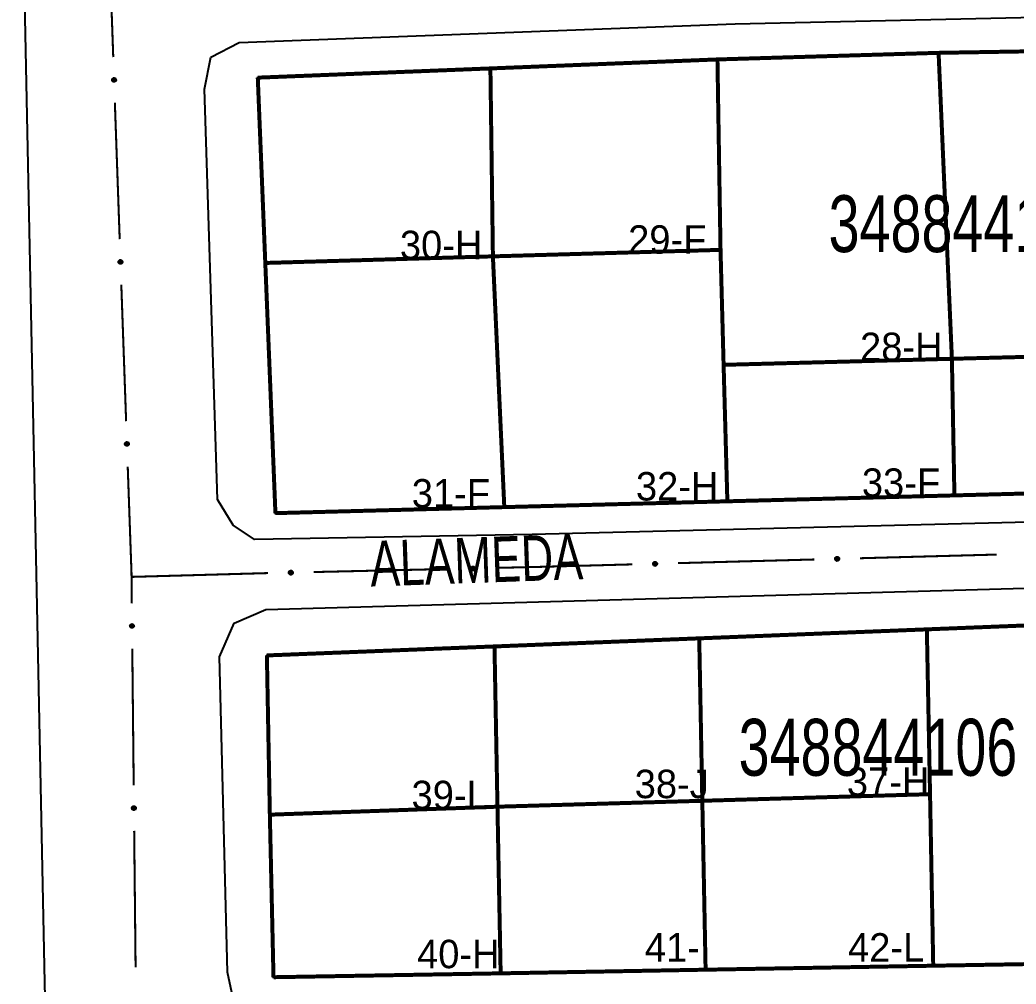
# Model space of a CAD drawing. Extents: x 202481 to 204056, y 4838981 to 4840330.
# Drawn here: x 203488.3 to 203575.8, y 4839668.9 to 4839753.6 of the extents above; entities that cross this region are included whole.
import ezdxf
from ezdxf.enums import TextEntityAlignment as Align

# ---------------------------------------------------------------- set-up
doc = ezdxf.new("R2010")
doc.units = 0
doc.header["$LTSCALE"] = 1.5
doc.header["$MEASUREMENT"] = 0
for name, color, linetype in [('CD_MALHA_LOTES', 7, 'CONTINUOUS'), ('CD_TXT_QUADRA', 7, 'CONTINUOUS'), ('RU-QUADRA', 210, 'CONTINUOUS'), ('SV-EIXO-RUA-PAV', 20, 'CONTINUOUS'), ('SV-RUA-PAVIM', 7, 'CONTINUOUS'), ('SV-TXT-RUA-PAV', 7, 'CONTINUOUS'), ('Th_NmrPort', 1, 'CONTINUOUS')]:
    doc.layers.add(name, color=color, linetype=linetype)
doc.styles.add('ARIAL', font='ARIAL.SHX')

msp = doc.modelspace()

# ---------------------------------------------------------------- linework, layer by layer
at = {"layer": 'CD_MALHA_LOTES', "linetype": 'Continuous', "const_width": 0.35, "flags": 128}
for points in [[(203569, 4839750.68), (203589.45, 4839751.02)], [(203549.58, 4839750.1), (203569, 4839750.68)], [(203570.17, 4839723.8), (203569, 4839750.68)], [(203529.64, 4839749.31), (203509.21, 4839748.5)], [(203529.64, 4839749.31), (203549.58, 4839750.1)], [(203529.86, 4839732.8), (203529.64, 4839749.31)], [(203549.85, 4839733.37), (203549.58, 4839750.1)], [(203509.21, 4839748.5), (203509.87, 4839732.22)], [(203509.87, 4839732.22), (203529.86, 4839732.8)], [(203529.86, 4839732.8), (203549.85, 4839733.37)], [(203530.86, 4839710.77), (203529.86, 4839732.8)], [(203550.12, 4839723.27), (203549.85, 4839733.37)], [(203510.76, 4839710.24), (203509.87, 4839732.22)], [(203570.17, 4839723.8), (203590.21, 4839724.32)], [(203550.12, 4839723.27), (203570.17, 4839723.8)], [(203550.45, 4839711.28), (203550.12, 4839723.27)], [(203570.39, 4839711.8), (203570.17, 4839723.8)], [(203570.39, 4839711.8), (203550.45, 4839711.28)], [(203590.66, 4839712.33), (203570.39, 4839711.8)], [(203530.86, 4839710.77), (203510.76, 4839710.24)], [(203550.45, 4839711.28), (203530.86, 4839710.77)], [(203567.97, 4839700.03), (203600.56, 4839701.32)], [(203547.98, 4839699.24), (203567.97, 4839700.03)], [(203568.25, 4839685.55), (203567.97, 4839700.03)], [(203510.01, 4839697.74), (203530, 4839698.53)], [(203530, 4839698.53), (203547.98, 4839699.24)], [(203530.26, 4839684.45), (203530, 4839698.53)], [(203548.25, 4839684.97), (203547.98, 4839699.24)], [(203510.27, 4839683.75), (203510.01, 4839697.74)], [(203548.25, 4839684.97), (203568.25, 4839685.55)], [(203568.53, 4839670.48), (203568.25, 4839685.55)], [(203530.26, 4839684.45), (203548.25, 4839684.97)], [(203548.54, 4839670.13), (203548.25, 4839684.97)], [(203510.27, 4839683.75), (203530.26, 4839684.45)], [(203510.59, 4839669.47), (203510.27, 4839683.75)], [(203530.54, 4839669.81), (203530.26, 4839684.45)], [(203584.73, 4839670.76), (203568.53, 4839670.48)], [(203530.54, 4839669.81), (203510.59, 4839669.47)], [(203548.54, 4839670.13), (203530.54, 4839669.81)], [(203568.53, 4839670.48), (203548.54, 4839670.13)]]:
    msp.add_lwpolyline(points, dxfattribs=at)
at = {"layer": 'RU-QUADRA', "linetype": 'Continuous', "const_width": 0.18, "flags": 128}
for points in [[(203510.76, 4839710.24), (203509.87, 4839732.22), (203509.21, 4839748.5), (203529.64, 4839749.31), (203549.58, 4839750.1), (203569, 4839750.68), (203589.45, 4839751.02), (203609.21, 4839751.36), (203630.97, 4839751.73), (203631.36, 4839735.72), (203631.89, 4839713.41), (203610.6, 4839712.85), (203590.66, 4839712.33), (203570.39, 4839711.8), (203550.45, 4839711.28), (203530.86, 4839710.77)], [(203584.73, 4839670.76), (203568.53, 4839670.48), (203548.54, 4839670.13), (203530.54, 4839669.81), (203510.59, 4839669.47), (203510.27, 4839683.75), (203510.01, 4839697.74), (203530, 4839698.53), (203547.98, 4839699.24), (203567.97, 4839700.03), (203600.56, 4839701.32), (203598.03, 4839684.04)]]:
    msp.add_lwpolyline(points, close=True, dxfattribs=at)
at = {"layer": 'SV-EIXO-RUA-PAV', "const_width": 0.18}
for points in [[(203496.517867, 4839750.30042), (203496.376581, 4839754.297924)], [(203497.083009, 4839734.310404), (203496.659152, 4839746.302916)], [(203497.648151, 4839718.320388), (203497.224294, 4839730.3129)], [(203498.12, 4839704.97), (203497.789437, 4839714.322884)], [(203562.098881, 4839706.278442), (203574.094531, 4839706.601551)], [(203533.57, 4839705.51), (203542.106133, 4839705.739926)], [(203546.104683, 4839705.847629), (203558.100332, 4839706.170738)], [(203498.126661, 4839704.328758), (203498.12, 4839704.97)], [(203498.12, 4839704.64), (203509.115737, 4839704.946214)], [(203509.115737, 4839704.946214), (203509.97, 4839704.97)], [(203509.97, 4839704.97), (203510.115368, 4839704.973326)], [(203514.114321, 4839705.064828), (203526.111181, 4839705.339335)], [(203530.110134, 4839705.430837), (203533.109349, 4839705.499464)], [(203533.109349, 4839705.499464), (203533.57, 4839705.51)], [(203498.147434, 4839702.328866), (203498.126661, 4839704.328758)], [(203498.313619, 4839686.329729), (203498.18898, 4839698.329082)], [(203498.479805, 4839670.330592), (203498.355166, 4839682.329945)]]:
    msp.add_lwpolyline(points, dxfattribs=at)
at = {"layer": 'SV-EIXO-RUA-PAV'}
for points in [[(203496.483572, 4839748.154189), (203496.44732, 4839748.187019), (203496.422877, 4839748.222648), (203496.411042, 4839748.258232), (203496.408784, 4839748.292404), (203496.410411, 4839748.327623), (203496.419885, 4839748.36277), (203496.439042, 4839748.399449), (203496.47172, 4839748.436046), (203496.509864, 4839748.458688), (203496.544129, 4839748.472157), (203496.579626, 4839748.476563), (203496.613813, 4839748.474409), (203496.649996, 4839748.46336), (203496.686978, 4839748.443584), (203496.722982, 4839748.409835), (203496.746706, 4839748.374741), (203496.757249, 4839748.340022), (203496.761453, 4839748.304308), (203496.759361, 4839748.268372), (203496.749862, 4839748.233925), (203496.729884, 4839748.196726), (203496.696102, 4839748.161631), (203496.66137, 4839748.137569), (203496.626808, 4839748.126541), (203496.591555, 4839748.123194), (203496.55621, 4839748.124396), (203496.520483, 4839748.132449), (203496.483572, 4839748.154189)], [(203497.048715, 4839732.164173), (203497.012463, 4839732.197003), (203496.988019, 4839732.232632), (203496.976185, 4839732.268216), (203496.973926, 4839732.302388), (203496.975553, 4839732.337607), (203496.985028, 4839732.372754), (203497.004184, 4839732.409433), (203497.036862, 4839732.44603), (203497.075006, 4839732.468672), (203497.109272, 4839732.48214), (203497.144768, 4839732.486547), (203497.178955, 4839732.484393), (203497.215138, 4839732.473344), (203497.25212, 4839732.453568), (203497.288124, 4839732.419819), (203497.311849, 4839732.384725), (203497.322392, 4839732.350006), (203497.326596, 4839732.314292), (203497.324504, 4839732.278356), (203497.315005, 4839732.243909), (203497.295026, 4839732.20671), (203497.261245, 4839732.171615), (203497.226513, 4839732.147553), (203497.191951, 4839732.136525), (203497.156697, 4839732.133178), (203497.121352, 4839732.13438), (203497.085626, 4839732.142433), (203497.048715, 4839732.164173)], [(203497.613857, 4839716.174157), (203497.577605, 4839716.206987), (203497.553161, 4839716.242616), (203497.541327, 4839716.2782), (203497.539069, 4839716.312372), (203497.540696, 4839716.347591), (203497.55017, 4839716.382738), (203497.569326, 4839716.419417), (203497.602004, 4839716.456014), (203497.640148, 4839716.478656), (203497.674414, 4839716.492124), (203497.70991, 4839716.496531), (203497.744098, 4839716.494377), (203497.780281, 4839716.483328), (203497.817262, 4839716.463552), (203497.853267, 4839716.429803), (203497.876991, 4839716.394709), (203497.887534, 4839716.35999), (203497.891738, 4839716.324276), (203497.889646, 4839716.28834), (203497.880147, 4839716.253892), (203497.860168, 4839716.216694), (203497.826387, 4839716.181598), (203497.791655, 4839716.157537), (203497.757093, 4839716.146509), (203497.721839, 4839716.143162), (203497.686495, 4839716.144364), (203497.650768, 4839716.152417), (203497.613857, 4839716.174157)], [(203543.958815, 4839705.899949), (203543.991949, 4839705.935924), (203544.027781, 4839705.960068), (203544.063464, 4839705.971603), (203544.097653, 4839705.973574), (203544.132858, 4839705.971651), (203544.167923, 4839705.961882), (203544.204441, 4839705.942418), (203544.240762, 4839705.909434), (203544.263082, 4839705.871101), (203544.276263, 4839705.836724), (203544.280371, 4839705.801191), (203544.27793, 4839705.767023), (203544.266578, 4839705.730935), (203544.246492, 4839705.69412), (203544.212441, 4839705.658401), (203544.177149, 4839705.634972), (203544.142342, 4839705.624721), (203544.106595, 4839705.620817), (203544.070677, 4839705.623211), (203544.036311, 4839705.632999), (203543.999281, 4839705.653289), (203543.964471, 4839705.687364), (203543.940702, 4839705.722297), (203543.929965, 4839705.75695), (203543.926914, 4839705.792231), (203543.928413, 4839705.827564), (203543.936766, 4839705.863222), (203543.958815, 4839705.899949)], [(203559.953014, 4839706.330762), (203559.986148, 4839706.366737), (203560.02198, 4839706.390881), (203560.057663, 4839706.402416), (203560.091852, 4839706.404387), (203560.127057, 4839706.402464), (203560.162122, 4839706.392695), (203560.19864, 4839706.373231), (203560.234961, 4839706.340247), (203560.257281, 4839706.301914), (203560.270462, 4839706.267536), (203560.27457, 4839706.232004), (203560.272129, 4839706.197836), (203560.260777, 4839706.161747), (203560.240691, 4839706.124933), (203560.20664, 4839706.089213), (203560.171348, 4839706.065785), (203560.136541, 4839706.055534), (203560.100794, 4839706.05163), (203560.064876, 4839706.054024), (203560.03051, 4839706.063812), (203559.99348, 4839706.084102), (203559.95867, 4839706.118177), (203559.934901, 4839706.15311), (203559.924164, 4839706.187763), (203559.921113, 4839706.223044), (203559.922612, 4839706.258377), (203559.930965, 4839706.294035), (203559.953014, 4839706.330762)], [(203511.968683, 4839705.125842), (203512.001962, 4839705.161683), (203512.037893, 4839705.185681), (203512.073622, 4839705.197071), (203512.107819, 4839705.198904), (203512.143015, 4839705.196839), (203512.178041, 4839705.186927), (203512.214479, 4839705.167316), (203512.250666, 4839705.134185), (203512.272831, 4839705.095762), (203512.285872, 4839705.061331), (203512.289836, 4839705.025783), (203512.287257, 4839704.991625), (203512.275759, 4839704.955582), (203512.255524, 4839704.91885), (203512.221329, 4839704.883268), (203512.185942, 4839704.859983), (203512.151094, 4839704.849873), (203512.115331, 4839704.846114), (203512.079423, 4839704.848653), (203512.045097, 4839704.85858), (203512.00815, 4839704.879021), (203511.973478, 4839704.913236), (203511.949851, 4839704.948265), (203511.939254, 4839704.982962), (203511.936346, 4839705.018254), (203511.937988, 4839705.053581), (203511.946486, 4839705.089205), (203511.968683, 4839705.125842)], [(203527.964497, 4839705.491851), (203527.997775, 4839705.527692), (203528.033706, 4839705.55169), (203528.069435, 4839705.56308), (203528.103632, 4839705.564913), (203528.138828, 4839705.562848), (203528.173854, 4839705.552936), (203528.210292, 4839705.533325), (203528.24648, 4839705.500194), (203528.268644, 4839705.461771), (203528.281685, 4839705.42734), (203528.28565, 4839705.391792), (203528.28307, 4839705.357634), (203528.271572, 4839705.321591), (203528.251337, 4839705.284859), (203528.217142, 4839705.249277), (203528.181755, 4839705.225992), (203528.146907, 4839705.215882), (203528.111144, 4839705.212123), (203528.075236, 4839705.214662), (203528.04091, 4839705.224589), (203528.003963, 4839705.245029), (203527.969291, 4839705.279245), (203527.945664, 4839705.314274), (203527.935067, 4839705.348971), (203527.932159, 4839705.384263), (203527.933802, 4839705.41959), (203527.942299, 4839705.455214), (203527.964497, 4839705.491851)], [(203498.059625, 4839700.184158), (203498.024203, 4839700.217882), (203498.000655, 4839700.254109), (203497.989712, 4839700.289978), (203497.988306, 4839700.324195), (203497.990811, 4839700.359363), (203498.001159, 4839700.394262), (203498.021225, 4839700.430453), (203498.054805, 4839700.466223), (203498.093502, 4839700.487906), (203498.128093, 4839700.500516), (203498.163688, 4839700.504036), (203498.197811, 4839700.50103), (203498.233707, 4839700.489083), (203498.270184, 4839700.46839), (203498.305336, 4839700.433754), (203498.328177, 4839700.398079), (203498.337851, 4839700.363108), (203498.341163, 4839700.3273), (203498.338176, 4839700.291427), (203498.32782, 4839700.257228), (203498.30692, 4839700.220539), (203498.272274, 4839700.186297), (203498.236953, 4839700.163109), (203498.202127, 4839700.152947), (203498.1668, 4839700.150479), (203498.131497, 4839700.152563), (203498.095982, 4839700.161504), (203498.059625, 4839700.184158)], [(203498.22581, 4839684.185021), (203498.190388, 4839684.218745), (203498.166841, 4839684.254972), (203498.155898, 4839684.290841), (203498.154492, 4839684.325058), (203498.156997, 4839684.360226), (203498.167345, 4839684.395125), (203498.18741, 4839684.431316), (203498.22099, 4839684.467086), (203498.259687, 4839684.488769), (203498.294278, 4839684.501379), (203498.329874, 4839684.504899), (203498.363997, 4839684.501894), (203498.399893, 4839684.489946), (203498.43637, 4839684.469253), (203498.471521, 4839684.434617), (203498.494363, 4839684.398942), (203498.504037, 4839684.363971), (203498.507349, 4839684.328163), (203498.504361, 4839684.29229), (203498.494006, 4839684.258091), (203498.473106, 4839684.221402), (203498.43846, 4839684.18716), (203498.403139, 4839684.163972), (203498.368312, 4839684.15381), (203498.332986, 4839684.151343), (203498.297682, 4839684.153426), (203498.262168, 4839684.162368), (203498.22581, 4839684.185021)]]:
    msp.add_lwpolyline(points, close=True, dxfattribs=at)
for points in [[(203496.422877, 4839748.222648), (203496.410411, 4839748.327623)], [(203496.433298, 4839748.207269), (203496.416447, 4839748.336384)], [(203496.44732, 4839748.187019), (203496.419885, 4839748.36277)], [(203496.464552, 4839748.172874), (203496.430146, 4839748.373734)], [(203496.483572, 4839748.154189), (203496.439042, 4839748.399449)], [(203496.503795, 4839748.144223), (203496.457385, 4839748.414292)], [(203496.520483, 4839748.132449), (203496.47172, 4839748.436046)], [(203496.538321, 4839748.133155), (203496.490513, 4839748.442771)], [(203496.55621, 4839748.124396), (203496.509864, 4839748.458688)], [(203496.572654, 4839748.127541), (203496.52539, 4839748.460388)], [(203496.591555, 4839748.123194), (203496.544129, 4839748.472157)], [(203496.609521, 4839748.127479), (203496.564551, 4839748.472695)], [(203496.626808, 4839748.126541), (203496.579626, 4839748.476563)], [(203496.644736, 4839748.135551), (203496.597327, 4839748.472488)], [(203496.66137, 4839748.137569), (203496.613813, 4839748.474409)], [(203496.679661, 4839748.151804), (203496.63312, 4839748.464195)], [(203496.696102, 4839748.161631), (203496.649996, 4839748.46336)], [(203496.711329, 4839748.182962), (203496.669106, 4839748.450448)], [(203496.729884, 4839748.196726), (203496.686978, 4839748.443584)], [(203496.737301, 4839748.220745), (203496.705718, 4839748.418973)], [(203496.749862, 4839748.233925), (203496.722982, 4839748.409835)], [(203496.753823, 4839748.255463), (203496.73556, 4839748.385893)], [(203496.759361, 4839748.268372), (203496.746706, 4839748.374741)], [(203496.988019, 4839732.232632), (203496.975553, 4839732.337607)], [(203496.998441, 4839732.217253), (203496.981589, 4839732.346368)], [(203497.012463, 4839732.197003), (203496.985028, 4839732.372754)], [(203497.029695, 4839732.182858), (203496.995288, 4839732.383718)], [(203497.048715, 4839732.164173), (203497.004184, 4839732.409433)], [(203497.068938, 4839732.154207), (203497.022527, 4839732.424276)], [(203497.085626, 4839732.142433), (203497.036862, 4839732.44603)], [(203497.103463, 4839732.143139), (203497.055655, 4839732.452754)], [(203497.121352, 4839732.13438), (203497.075006, 4839732.468672)], [(203497.137796, 4839732.137525), (203497.090532, 4839732.470372)], [(203497.156697, 4839732.133178), (203497.109272, 4839732.48214)], [(203497.174663, 4839732.137463), (203497.129693, 4839732.482679)], [(203497.191951, 4839732.136525), (203497.144768, 4839732.486547)], [(203497.209878, 4839732.145534), (203497.16247, 4839732.482472)], [(203497.226513, 4839732.147553), (203497.178955, 4839732.484393)], [(203497.244803, 4839732.161788), (203497.198262, 4839732.474179)], [(203497.261245, 4839732.171615), (203497.215138, 4839732.473344)], [(203497.276471, 4839732.192945), (203497.234248, 4839732.460432)], [(203497.295026, 4839732.20671), (203497.25212, 4839732.453568)], [(203497.302443, 4839732.230729), (203497.27086, 4839732.428957)], [(203497.315005, 4839732.243909), (203497.288124, 4839732.419819)], [(203497.318966, 4839732.265447), (203497.300702, 4839732.395877)], [(203497.324504, 4839732.278356), (203497.311849, 4839732.384725)], [(203497.553161, 4839716.242616), (203497.540696, 4839716.347591)], [(203497.563583, 4839716.227237), (203497.546731, 4839716.356352)], [(203497.577605, 4839716.206987), (203497.55017, 4839716.382738)], [(203497.594837, 4839716.192842), (203497.56043, 4839716.393701)], [(203497.613857, 4839716.174157), (203497.569326, 4839716.419417)], [(203497.63408, 4839716.164191), (203497.58767, 4839716.43426)], [(203497.650768, 4839716.152417), (203497.602004, 4839716.456014)], [(203497.668606, 4839716.153123), (203497.620798, 4839716.462738)], [(203497.686495, 4839716.144364), (203497.640148, 4839716.478656)], [(203497.702938, 4839716.147509), (203497.655675, 4839716.480356)], [(203497.721839, 4839716.143162), (203497.674414, 4839716.492124)], [(203497.739806, 4839716.147447), (203497.694836, 4839716.492663)], [(203497.757093, 4839716.146509), (203497.70991, 4839716.496531)], [(203497.77502, 4839716.155518), (203497.727612, 4839716.492456)], [(203497.791655, 4839716.157537), (203497.744098, 4839716.494377)], [(203497.809945, 4839716.171772), (203497.763405, 4839716.484163)], [(203497.826387, 4839716.181598), (203497.780281, 4839716.483328)], [(203497.841613, 4839716.202929), (203497.79939, 4839716.470416)], [(203497.860168, 4839716.216694), (203497.817262, 4839716.463552)], [(203497.867585, 4839716.240712), (203497.836003, 4839716.438941)], [(203497.880147, 4839716.253892), (203497.853267, 4839716.429803)], [(203497.884108, 4839716.275431), (203497.865845, 4839716.405861)], [(203497.889646, 4839716.28834), (203497.876991, 4839716.394709)], [(203543.926914, 4839705.792231), (203544.276263, 4839705.836724)], [(203543.928413, 4839705.827564), (203544.263082, 4839705.871101)], [(203543.929965, 4839705.75695), (203544.280371, 4839705.801191)], [(203543.931048, 4839705.774229), (203544.276629, 4839705.816298)], [(203543.93142, 4839705.811095), (203544.264652, 4839705.855561)], [(203543.936766, 4839705.863222), (203544.240762, 4839705.909434)], [(203543.937322, 4839705.845379), (203544.247328, 4839705.890585)], [(203543.938824, 4839705.738948), (203544.276147, 4839705.783525)], [(203543.940702, 4839705.722297), (203544.27793, 4839705.767023)], [(203543.94868, 4839705.879811), (203544.219129, 4839705.923951)], [(203543.954783, 4839705.703888), (203544.267554, 4839705.747803)], [(203543.958815, 4839705.899949), (203544.204441, 4839705.942418)], [(203543.964471, 4839705.687364), (203544.266578, 4839705.730935)], [(203543.977659, 4839705.918812), (203544.178801, 4839705.95153)], [(203543.985674, 4839705.671959), (203544.253505, 4839705.711934)], [(203543.991949, 4839705.935924), (203544.167923, 4839705.961882)], [(203543.999281, 4839705.653289), (203544.246492, 4839705.69412)], [(203544.012316, 4839705.949775), (203544.141568, 4839705.965542)], [(203544.023237, 4839705.645671), (203544.221724, 4839705.675587)], [(203544.027781, 4839705.960068), (203544.132858, 4839705.971651)], [(203559.921113, 4839706.223044), (203560.270462, 4839706.267536)], [(203559.922612, 4839706.258377), (203560.257281, 4839706.301914)], [(203559.924164, 4839706.187763), (203560.27457, 4839706.232004)], [(203559.925247, 4839706.205042), (203560.270828, 4839706.247111)], [(203559.925619, 4839706.241908), (203560.258851, 4839706.286374)], [(203559.930965, 4839706.294035), (203560.234961, 4839706.340247)], [(203559.931521, 4839706.276192), (203560.241527, 4839706.321398)], [(203559.933023, 4839706.169761), (203560.270346, 4839706.214338)], [(203559.934901, 4839706.15311), (203560.272129, 4839706.197836)], [(203559.942878, 4839706.310623), (203560.213328, 4839706.354764)], [(203559.948982, 4839706.134701), (203560.261753, 4839706.178616)], [(203559.953014, 4839706.330762), (203560.19864, 4839706.373231)], [(203559.95867, 4839706.118177), (203560.260777, 4839706.161747)], [(203559.971858, 4839706.349624), (203560.173, 4839706.382343)], [(203559.979872, 4839706.102772), (203560.247704, 4839706.142747)], [(203559.986148, 4839706.366737), (203560.162122, 4839706.392695)], [(203559.99348, 4839706.084102), (203560.240691, 4839706.124933)], [(203560.006515, 4839706.380588), (203560.135767, 4839706.396355)], [(203560.017436, 4839706.076484), (203560.215923, 4839706.1064)], [(203560.02198, 4839706.390881), (203560.127057, 4839706.402464)], [(203560.03051, 4839706.063812), (203560.20664, 4839706.089213)], [(203560.052014, 4839706.05967), (203560.182594, 4839706.076837)], [(203560.064876, 4839706.054024), (203560.171348, 4839706.065785)], [(203511.936346, 4839705.018254), (203512.285872, 4839705.061331)], [(203511.937988, 4839705.053581), (203512.272831, 4839705.095762)], [(203511.939254, 4839704.982962), (203512.289836, 4839705.025783)], [(203511.940407, 4839705.000236), (203512.286156, 4839705.040904)], [(203511.940929, 4839705.0371), (203512.274338, 4839705.080216)], [(203511.946486, 4839705.089205), (203512.250666, 4839705.134185)], [(203511.946969, 4839705.07136), (203512.257156, 4839705.115309)], [(203511.94804, 4839704.964924), (203512.285541, 4839705.008133)], [(203511.949851, 4839704.948265), (203512.287257, 4839704.991625)], [(203511.958466, 4839705.105745), (203512.229092, 4839705.148789)], [(203511.963857, 4839704.929799), (203512.276804, 4839704.972446)], [(203511.968683, 4839705.125842), (203512.214479, 4839705.167316)], [(203511.973478, 4839704.913236), (203512.275759, 4839704.955582)], [(203511.987604, 4839705.144628), (203512.188876, 4839705.176531)], [(203511.994618, 4839704.897746), (203512.262609, 4839704.936635)], [(203512.001962, 4839705.161683), (203512.178041, 4839705.186927)], [(203512.00815, 4839704.879021), (203512.255524, 4839704.91885)], [(203512.022386, 4839705.175452), (203512.1517, 4839705.190694)], [(203512.032075, 4839704.871305), (203512.230681, 4839704.900417)], [(203512.037893, 4839705.185681), (203512.143015, 4839705.196839)], [(203512.045097, 4839704.85858), (203512.221329, 4839704.883268)], [(203512.066585, 4839704.854351), (203512.197232, 4839704.87099)], [(203512.079423, 4839704.848653), (203512.185942, 4839704.859983)], [(203527.932159, 4839705.384263), (203528.281685, 4839705.42734)], [(203527.933802, 4839705.41959), (203528.268644, 4839705.461771)], [(203527.935067, 4839705.348971), (203528.28565, 4839705.391792)], [(203527.93622, 4839705.366245), (203528.281969, 4839705.406913)], [(203527.936742, 4839705.403109), (203528.270151, 4839705.446224)], [(203527.942299, 4839705.455214), (203528.24648, 4839705.500194)], [(203527.942782, 4839705.437369), (203528.252969, 4839705.481318)], [(203527.943853, 4839705.330933), (203528.281354, 4839705.374142)], [(203527.945664, 4839705.314274), (203528.28307, 4839705.357634)], [(203527.954279, 4839705.471754), (203528.224906, 4839705.514798)], [(203527.95967, 4839705.295808), (203528.272617, 4839705.338455)], [(203527.964497, 4839705.491851), (203528.210292, 4839705.533325)], [(203527.969291, 4839705.279245), (203528.271572, 4839705.321591)], [(203527.983417, 4839705.510637), (203528.184689, 4839705.54254)], [(203527.990431, 4839705.263755), (203528.258422, 4839705.302644)], [(203527.997775, 4839705.527692), (203528.173854, 4839705.552936)], [(203528.003963, 4839705.245029), (203528.251337, 4839705.284859)], [(203528.018199, 4839705.54146), (203528.147513, 4839705.556703)], [(203528.027888, 4839705.237314), (203528.226494, 4839705.266426)], [(203528.033706, 4839705.55169), (203528.138828, 4839705.562848)], [(203528.04091, 4839705.224589), (203528.217142, 4839705.249277)], [(203528.062398, 4839705.22036), (203528.193045, 4839705.236998)], [(203528.075236, 4839705.214662), (203528.181755, 4839705.225992)], [(203544.036311, 4839705.632999), (203544.212441, 4839705.658401)], [(203544.057815, 4839705.628857), (203544.188395, 4839705.646024)], [(203544.070677, 4839705.623211), (203544.177149, 4839705.634972)], [(203498.059625, 4839700.184158), (203498.021225, 4839700.430453)], [(203498.079593, 4839700.173691), (203498.039932, 4839700.444833)], [(203498.095982, 4839700.161504), (203498.054805, 4839700.466223)], [(203498.113832, 4839700.161765), (203498.07376, 4839700.472477)], [(203498.131497, 4839700.152563), (203498.093502, 4839700.487906)], [(203498.148014, 4839700.155297), (203498.109066, 4839700.489218)], [(203498.1668, 4839700.150479), (203498.128093, 4839700.500516)], [(203498.184868, 4839700.154315), (203498.148521, 4839700.500545)], [(203498.202127, 4839700.152947), (203498.163688, 4839700.504036)], [(203498.220273, 4839700.161506), (203498.181282, 4839700.499521)], [(203498.236953, 4839700.163109), (203498.197811, 4839700.50103)], [(203498.255593, 4839700.176883), (203498.216857, 4839700.490338)], [(203498.272274, 4839700.186297), (203498.233707, 4839700.489083)], [(203498.288028, 4839700.207241), (203498.252489, 4839700.475698)], [(203498.30692, 4839700.220539), (203498.270184, 4839700.46839)], [(203498.314934, 4839700.244365), (203498.288305, 4839700.443319)], [(203498.32782, 4839700.257228), (203498.305336, 4839700.433754)], [(203498.000655, 4839700.254109), (203497.990811, 4839700.359363)], [(203498.01069, 4839700.238476), (203497.997064, 4839700.367971)], [(203498.024203, 4839700.217882), (203498.001159, 4839700.394262)], [(203498.041077, 4839700.203312), (203498.01169, 4839700.404967)], [(203498.332317, 4839700.27866), (203498.317312, 4839700.409506)], [(203498.338176, 4839700.291427), (203498.328177, 4839700.398079)], [(203498.166841, 4839684.254972), (203498.156997, 4839684.360226)], [(203498.176876, 4839684.239339), (203498.163249, 4839684.368834)], [(203498.190388, 4839684.218745), (203498.167345, 4839684.395125)], [(203498.207262, 4839684.204175), (203498.177876, 4839684.40583)], [(203498.22581, 4839684.185021), (203498.18741, 4839684.431316)], [(203498.245778, 4839684.174554), (203498.206118, 4839684.445696)], [(203498.262168, 4839684.162368), (203498.22099, 4839684.467086)], [(203498.280017, 4839684.162628), (203498.239946, 4839684.47334)], [(203498.297682, 4839684.153426), (203498.259687, 4839684.488769)], [(203498.314199, 4839684.15616), (203498.275251, 4839684.490082)], [(203498.332986, 4839684.151343), (203498.294278, 4839684.501379)], [(203498.351054, 4839684.155178), (203498.314707, 4839684.501408)], [(203498.368312, 4839684.15381), (203498.329874, 4839684.504899)], [(203498.386458, 4839684.162369), (203498.347468, 4839684.500384)], [(203498.403139, 4839684.163972), (203498.363997, 4839684.501894)], [(203498.421778, 4839684.177746), (203498.383043, 4839684.491201)], [(203498.43846, 4839684.18716), (203498.399893, 4839684.489946)], [(203498.454213, 4839684.208105), (203498.418674, 4839684.476561)], [(203498.473106, 4839684.221402), (203498.43637, 4839684.469253)], [(203498.481119, 4839684.245228), (203498.45449, 4839684.444182)], [(203498.494006, 4839684.258091), (203498.471521, 4839684.434617)], [(203498.498503, 4839684.279524), (203498.483498, 4839684.410369)], [(203498.504361, 4839684.29229), (203498.494363, 4839684.398942)]]:
    msp.add_lwpolyline(points, dxfattribs=at)
at = {"layer": 'SV-RUA-PAVIM', "linetype": 'Continuous'}
for points in [[(203477.63, 4839882.2, 10.79), (203481.71, 4839882.21, 10.79), (203484.31, 4839880.15, 10.73), (203485.65, 4839875.41, 10.77), (203486.39, 4839843.92, 11.15), (203486.75, 4839828.5, 11.15), (203488.74, 4839753.77, 11.28), (203490.47, 4839669.02, 12.41), (203492.32, 4839584.21, 13.01), (203491.91, 4839582.25, 13.01), (203490.62, 4839580.32, 13.01), (203477.62, 4839569.44, 13.18)], [(203598.13, 4839709.98, 11.72), (203533.31, 4839708.35, 11.96), (203508.93, 4839707.92, 11.96), (203507.06, 4839709.17, 11.96), (203505.67, 4839711.43, 11.98), (203504.54, 4839747.5, 11.73), (203505.08, 4839750.29, 11.74), (203507.58, 4839751.6, 11.73), (203551.13, 4839753.22, 11.5), (203627.75, 4839754.92, 11.45)], [(203507.01, 4839667.73, 12.54), (203506.54, 4839669.92, 12.51), (203505.84, 4839697.62, 12.08), (203507.15, 4839700.58, 12.05), (203509.93, 4839701.78, 12.08), (203600.54, 4839704.32, 11.95), (203603.7, 4839703.06, 11.95), (203606.28, 4839699.8, 11.96), (203607.49, 4839695.38, 11.96), (203607.64, 4839691.04, 11.96), (203606.74, 4839686.7, 11.96), (203605.41, 4839683.09, 11.97), (203603.19, 4839680.08, 11.97), (203596.02, 4839675.71, 11.9), (203592.46, 4839672.15, 11.92), (203589.68, 4839668.54, 12)]]:
    msp.add_polyline3d(points, dxfattribs=at)

# ---------------------------------------------------------------- texts
at = {"layer": 'CD_TXT_QUADRA', "style": 'ARIAL', "width": 0.7}
for s, p in [('348844116', (203559.34, 4839733.17)), ('348844106', (203551.44, 4839687.17))]:
    msp.add_text(s, height=5, dxfattribs=at).set_placement(p)
at = {"layer": 'SV-TXT-RUA-PAV', "style": 'ARIAL', "width": 0.7}
msp.add_text('ALAMEDA', height=4, rotation=2, dxfattribs=at).set_placement((203519.14, 4839703.79))
at = {"layer": 'Th_NmrPort', "color": 1}
for s, p in [('29-F', (203541.736667, 4839734.28)), ('30-H', (203521.69, 4839733.8)), ('28-H', (203562.103333, 4839724.85)), ('32-H', (203542.42, 4839712.6)), ('33-F', (203562.263333, 4839712.92)), ('31-F', (203522.736667, 4839711.98)), ('38-J', (203542.313333, 4839686.45)), ('37-H', (203560.943333, 4839686.65)), ('39-L', (203522.713333, 4839685.48)), ('41-I', (203543.2, 4839672.09)), ('42-L', (203561.05, 4839672.09)), ('40-H', (203523.2, 4839671.51))]:
    msp.add_text(s, height=2.5, dxfattribs=at).set_placement(p, align=Align.MIDDLE_LEFT)

doc.saveas('drawing.dxf')
